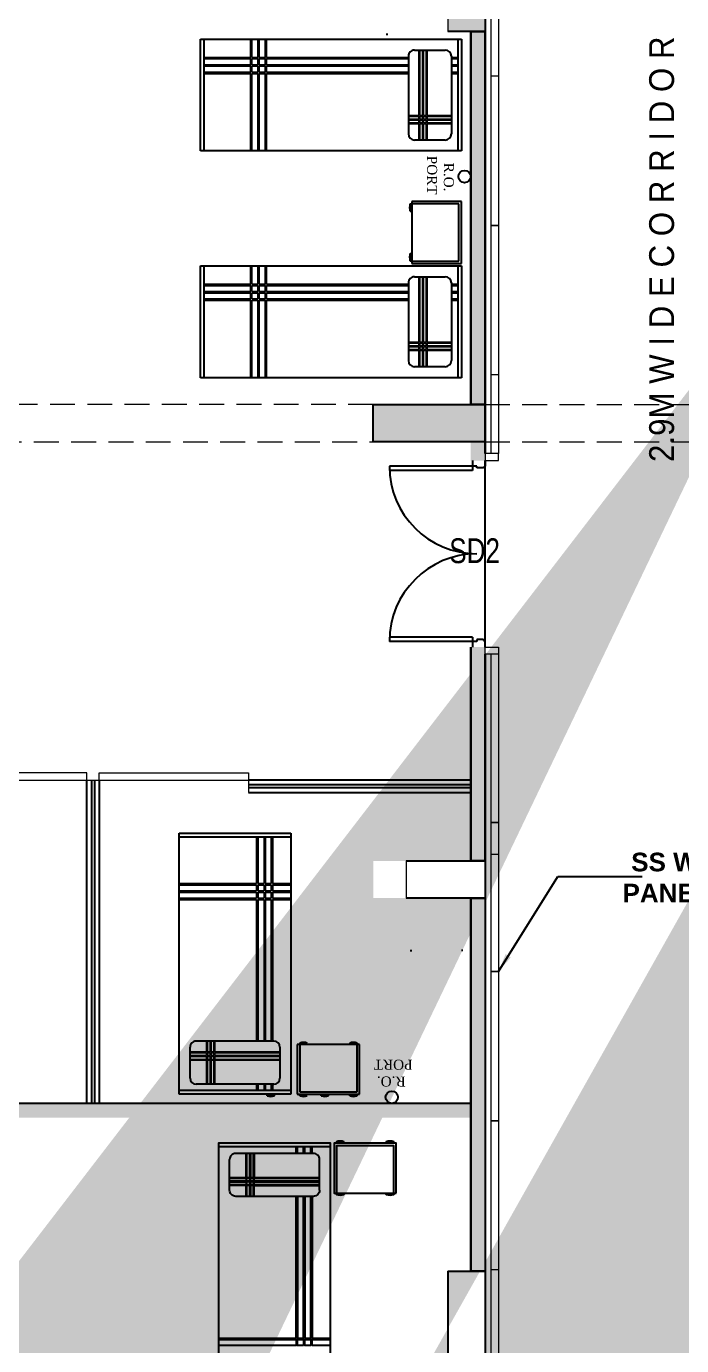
# Model space of a CAD drawing. Extents: x 11034434 to 11724204, y -4674497 to -3911811.
# Drawn here: x 11642733 to 11648006, y -4554832 to -4544222 of the extents above; entities that cross this region are included whole.
import ezdxf

# ---------------------------------------------------------------- set-up
doc = ezdxf.new("R2010")
doc.units = 0
doc.header["$MEASUREMENT"] = 0
doc.linetypes.add('HIDDEN', pattern=[0.375, 0.25, -0.125])
doc.layers.get('0').update_dxf_attribs({"color": 251, "linetype": 'CONTINUOUS'})
for name, color, linetype, lineweight in [('0.0', 251, 'CONTINUOUS', 0), ('OT TEXT', 251, 'CONTINUOUS', 5), ('WALL PANEL', 7, 'CONTINUOUS', 15)]:
    doc.layers.add(name, color=color, linetype=linetype, lineweight=lineweight)
for name, color, linetype in [('BEAM', 251, 'CONTINUOUS'), ('dim ref', 251, 'CONTINUOUS'), ('HATCH', 251, 'CONTINUOUS'), ('HS', 251, 'CONTINUOUS')]:
    doc.layers.add(name, color=color, linetype=linetype)
doc.styles.add('0_RM-NM', font='arial.ttf')
doc.styles.add('ARIAL', font='arial.ttf', dxfattribs={"width": 0.75})
doc.styles.get("Standard").update_dxf_attribs({"font": 'arial.ttf'})
doc.styles.add('style3', font='arialbd.ttf')
doc.dimstyles.new('Scale 50', dxfattribs={"dimscale": 0, "dimtxt": 150, "dimasz": 150, "dimexe": 0, "dimexo": 50, "dimgap": 0, "dimtad": 0, "dimtoh": 1, "dimdec": 0, "dimzin": 0, "dimdsep": 46, "dimtxsty": '0_RM-NM', "dimcen": 0, "dimdle": 100, "dimclrd": 204, "dimclre": 212, "dimclrt": 224, "dimadec": 0, "dimazin": 0, "dimtfac": 1, "dimtdec": 0, "dimtofl": 0, "dimtmove": 1, "dimatfit": 3, "dimfxl": 1, "dimtolj": 1, "dimtzin": 0, "dimlwe": -1, "dimarcsym": 0})

msp = doc.modelspace()

# ---------------------------------------------------------------- hatches: boundary and pattern name
at = {"layer": 'HATCH', "ltscale": 500}
h = msp.add_hatch(color=251, dxfattribs=at)
h.dxf.hatch_style = 1
h.paths.add_polyline_path([(11633364, -4566323), (11633664, -4566323), (11633664, -4567223), (11633364, -4567223)])
h.paths.add_polyline_path([(11676774, -4570188), (11677674, -4570188), (11677674, -4570488), (11676774, -4570488)])
h.paths.add_polyline_path([(11651189, -4576253), (11651489, -4576253), (11651489, -4577153), (11651189, -4577153)])
h.paths.add_polyline_path([(11673574, -4576253), (11674174, -4576253), (11674174, -4576553), (11673574, -4576553)])
h.paths.add_polyline_path([(11629934, -4558133), (11630684, -4558133), (11630684, -4558433), (11629934, -4558433)])
h.paths.add_polyline_path([(11629934, -4561663), (11630834, -4561663), (11630834, -4561963), (11629934, -4561963)])
h.paths.add_polyline_path([(11666915.7, -4576153), (11667744, -4576153), (11667744, -4576453), (11666915.7, -4576453)])
h.paths.add_polyline_path([(11643159, -4575553), (11643459, -4575553), (11643459, -4576453), (11643159, -4576453)])
h.paths.add_polyline_path([(11636989, -4575703), (11637289, -4575703), (11637289, -4576453), (11636989, -4576453)])
h.paths.add_polyline_path([(11636664, -4576478), (11636964, -4576478), (11636964, -4577228), (11636664, -4577228)])
h.paths.add_polyline_path([(11629934, -4547263), (11630684, -4547263), (11630684, -4547563), (11629934, -4547563)])
h.paths.add_polyline_path([(11676774, -4547263), (11677674, -4547263), (11677674, -4547563), (11676774, -4547563)])
h.paths.add_polyline_path([(11629834, -4566323), (11630134, -4566323), (11630134, -4567223), (11629834, -4567223)])
h.paths.add_polyline_path([(11636664, -4575703), (11636964, -4575703), (11636964, -4576453), (11636664, -4576453)])
h.paths.add_polyline_path([(11676674, -4533533), (11676974, -4533533), (11676974, -4532554.7), (11676674, -4532554.7)])
h.paths.add_polyline_path([(11629934, -4554533), (11630684, -4554533), (11630684, -4554833), (11629934, -4554833)])
h.paths.add_polyline_path([(11658389, -4576253), (11658689, -4576253), (11658689, -4577153), (11658389, -4577153)])
h.paths.add_polyline_path([(11676774, -4527303), (11677674, -4527303), (11677674, -4527603), (11676774, -4527603)])
h.paths.add_polyline_path([(11676774, -4543663), (11677674, -4543663), (11677674, -4543963), (11676774, -4543963)])
h.paths.add_polyline_path([(11629934, -4550933), (11630684, -4550933), (11630684, -4551233), (11629934, -4551233)])
h.paths.add_polyline_path([(11661989, -4570223), (11662289, -4570223), (11662289, -4571123), (11661989, -4571123)])
h.paths.add_polyline_path([(11676774, -4550933), (11677674, -4550933), (11677674, -4551233), (11676774, -4551233)])
h.paths.add_polyline_path([(11634979, -4536533), (11635279, -4536533), (11635279, -4537133), (11634979, -4537133)])
h.paths.add_polyline_path([(11629934, -4536533), (11630834, -4536533), (11630834, -4536833), (11629934, -4536833)])
h.paths.add_polyline_path([(11676774, -4536533), (11677574, -4536533), (11677574, -4536833), (11676774, -4536833)])
h.paths.add_polyline_path([(11673574, -4565263), (11674272.9, -4565263), (11674272.9, -4565563), (11673574, -4565563)])
h.paths.add_polyline_path([(11670744, -4576153), (11671572.3, -4576153), (11671572.3, -4576453), (11670744, -4576453)])
h.paths.add_polyline_path([(11676774, -4558133), (11677674, -4558133), (11677674, -4558433), (11676774, -4558433)])
h.paths.add_polyline_path([(11634979, -4532933), (11635279, -4532933), (11635279, -4533533), (11634979, -4533533)])
h.paths.add_polyline_path([(11635304, -4532933), (11635604, -4532933), (11635604, -4533533), (11635304, -4533533)])
h.paths.add_polyline_path([(11631314, -4532633), (11631614, -4532633), (11631614, -4533533), (11631314, -4533533)])
h.paths.add_polyline_path([(11676774, -4576153), (11677674, -4576153), (11677674, -4576453), (11676774, -4576453)])
h.paths.add_polyline_path([(11649424, -4525003), (11649724, -4525003), (11649724, -4525903), (11649424, -4525903)])
h.paths.add_polyline_path([(11655454, -4525003), (11655754, -4525003), (11655754, -4525903), (11655454, -4525903)])
h.paths.add_polyline_path([(11633364, -4575703), (11633664, -4575703), (11633664, -4576453), (11633364, -4576453)])
h.paths.add_polyline_path([(11635304, -4536533), (11635604, -4536533), (11635604, -4537133), (11635304, -4537133)])
h.paths.add_polyline_path([(11646124, -4525003), (11646424, -4525003), (11646424, -4525903), (11646124, -4525903)])
h.paths.add_polyline_path([(11631314, -4526753), (11631614, -4526753), (11631614, -4527503), (11631314, -4527503)])
h.paths.add_polyline_path([(11634979, -4540133), (11635279, -4540133), (11635279, -4540733), (11634979, -4540733)])
h.paths.add_polyline_path([(11635304, -4540733), (11635604, -4540733), (11635604, -4540133), (11635304, -4540133)])
h.paths.add_polyline_path([(11633364, -4561213), (11633664, -4561213), (11633664, -4561963), (11633364, -4561963)])
h.paths.add_polyline_path([(11634979, -4526753), (11635279, -4526753), (11635279, -4527503), (11634979, -4527503)])
h.paths.add_polyline_path([(11632914, -4576478), (11633664, -4576478), (11633664, -4576778), (11632914, -4576778)])
h.paths.add_polyline_path([(11661989, -4576253), (11662289, -4576253), (11662289, -4577153), (11661989, -4577153)])
h.paths.add_polyline_path([(11633364, -4570223), (11633664, -4570223), (11633664, -4570973), (11633364, -4570973)])
h.paths.add_polyline_path([(11654789, -4576253), (11655089, -4576253), (11655089, -4577153), (11654789, -4577153)])
h.paths.add_polyline_path([(11676774, -4540133), (11677674, -4540133), (11677674, -4540433), (11676774, -4540433)])
h.paths.add_polyline_path([(11629934, -4543663), (11630684, -4543663), (11630684, -4543963), (11629934, -4543963)])
h.paths.add_polyline_path([(11670744, -4576478), (11671344, -4576478), (11671344, -4576778), (11670744, -4576778)])
h.paths.add_polyline_path([(11629659, -4576478), (11630409, -4576478), (11630409, -4576778), (11629659, -4576778)])
h.paths.add_polyline_path([(11667144, -4576478), (11667744, -4576478), (11667744, -4576778), (11667144, -4576778)])
h.paths.add_polyline_path([(11630834, -4540133), (11629934, -4540133), (11629934, -4540433), (11630834, -4540433)])
h.paths.add_polyline_path([(11643159, -4570223), (11643459, -4570223), (11643459, -4571123), (11643159, -4571123)])
h.paths.add_polyline_path([(11647589, -4576253), (11647889, -4576253), (11647889, -4577153), (11647589, -4577153)])
h.paths.add_polyline_path([(11667444, -4570223), (11667744, -4570223), (11667744, -4571123), (11667444, -4571123)])
h.paths.add_polyline_path([(11676774, -4561663), (11677674, -4561663), (11677674, -4561963), (11676774, -4561963)])
h.paths.add_polyline_path([(11676774, -4566923), (11677752.3, -4566923), (11677752.3, -4567223), (11676774, -4567223)])
h.paths.add_polyline_path([(11637734, -4526603), (11638034, -4526603), (11638034, -4527503), (11637734, -4527503)])
edge = h.paths.add_edge_path()
edge.add_line((11658239, -4526603), (11658239, -4527503))
edge.add_line((11670744, -4567223), (11671722.3, -4567223))
edge.add_line((11636664, -4561213), (11636664, -4561963))
edge.add_line((11658539, -4533533), (11658539, -4532633))
edge.add_line((11636964, -4570973), (11636964, -4570223))
edge.add_line((11636989, -4570223), (11636989, -4570973))
h.paths.add_polyline_path([(11655454, -4566923), (11656354, -4566923), (11656354, -4567223), (11655454, -4567223)], flags=17)
h.paths.add_polyline_path([(11640094, -4566323), (11640394, -4566323), (11640394, -4567223), (11640094, -4567223)], flags=17)
h.paths.add_polyline_path([(11636989, -4566473), (11637289, -4566473), (11637289, -4567223), (11636989, -4567223)], flags=17)
h.paths.add_polyline_path([(11636989, -4570223), (11637289, -4570223), (11637289, -4570973), (11636989, -4570973)], flags=17)
h.paths.add_polyline_path([(11645445.7, -4566923), (11646424, -4566923), (11646424, -4567223), (11645445.7, -4567223)], flags=17)
h.paths.add_polyline_path([(11647249.9, -4570223), (11648228.1, -4570223), (11648228.1, -4570523), (11647249.9, -4570523)], flags=17)
h.paths.add_polyline_path([(11660814, -4566923), (11661714, -4566923), (11661714, -4567223), (11660814, -4567223)], flags=17)
h.paths.add_polyline_path([(11649424, -4566923), (11650402.3, -4566923), (11650402.3, -4567223), (11649424, -4567223)], flags=17)
h.paths.add_polyline_path([(11666844, -4566923), (11667744, -4566923), (11667744, -4567223), (11666844, -4567223)], flags=17)
h.paths.add_polyline_path([(11636664, -4566473), (11636964, -4566473), (11636964, -4567223), (11636664, -4567223)], flags=17)
h.paths.add_polyline_path([(11636664, -4570223), (11636964, -4570223), (11636964, -4570973), (11636664, -4570973)], flags=17)
h.paths.add_polyline_path([(11660814, -4540133), (11661714, -4540133), (11661714, -4540433), (11660814, -4540433)], flags=17)
h.paths.add_polyline_path([(11655454, -4532933), (11655754, -4532933), (11655754, -4533533), (11655454, -4533533)], flags=16)
h.paths.add_polyline_path([(11655454, -4547263), (11656354, -4547263), (11656354, -4547563), (11655454, -4547563)], flags=17)
h.paths.add_polyline_path([(11652224, -4531073), (11652824, -4531073), (11652824, -4531373), (11652224, -4531373)], flags=17)
h.paths.add_polyline_path([(11652224, -4533233), (11652824, -4533233), (11652824, -4533533), (11652224, -4533533)], flags=16)
h.paths.add_polyline_path([(11660814, -4561663), (11661714, -4561663), (11661714, -4561963), (11660814, -4561963)], flags=17)
h.paths.add_polyline_path([(11636664, -4561213), (11636964, -4561213), (11636964, -4561963), (11636664, -4561963)], flags=17)
h.paths.add_polyline_path([(11646424, -4551233), (11645524, -4551233), (11645524, -4550933), (11646424, -4550933)], flags=17)
h.paths.add_polyline_path([(11639494, -4558133), (11640394, -4558133), (11640394, -4558433), (11639494, -4558433)], flags=17)
h.paths.add_polyline_path([(11646124, -4561363), (11646424, -4561363), (11646424, -4562263), (11646124, -4562263)], flags=17)
h.paths.add_polyline_path([(11639494, -4561663), (11640394, -4561663), (11640394, -4561963), (11639494, -4561963)], flags=17)
h.paths.add_polyline_path([(11655454, -4558133), (11656354, -4558133), (11656354, -4558433), (11655454, -4558433)], flags=17)
h.paths.add_polyline_path([(11636989, -4561213), (11637289, -4561213), (11637289, -4561963), (11636989, -4561963)], flags=17)
h.paths.add_polyline_path([(11639494, -4554533), (11640394, -4554533), (11640394, -4554833), (11639494, -4554833)], flags=17)
h.paths.add_polyline_path([(11660814, -4543663), (11661714, -4543663), (11661714, -4543963), (11660814, -4543963)], flags=17)
h.paths.add_polyline_path([(11660814, -4554533), (11661714, -4554533), (11661714, -4554833), (11660814, -4554833)], flags=17)
h.paths.add_polyline_path([(11660814, -4550933), (11661714, -4550933), (11661714, -4551233), (11660814, -4551233)], flags=17)
h.paths.add_polyline_path([(11664314, -4565263), (11664914, -4565263), (11664914, -4565563), (11664314, -4565563)], flags=17)
h.paths.add_polyline_path([(11670744, -4547263), (11671644, -4547263), (11671644, -4547563), (11670744, -4547563)], flags=17)
h.paths.add_polyline_path([(11666844, -4547263), (11667744, -4547263), (11667744, -4547563), (11666844, -4547563)], flags=17)
h.paths.add_polyline_path([(11649424, -4554233), (11649724, -4554233), (11649724, -4555133), (11649424, -4555133)], flags=17)
h.paths.add_polyline_path([(11655454, -4554533), (11656354, -4554533), (11656354, -4554833), (11655454, -4554833)], flags=17)
h.paths.add_polyline_path([(11670744, -4566923), (11671722.3, -4566923), (11671722.3, -4567223), (11670744, -4567223)], flags=17)
h.paths.add_polyline_path([(11646124, -4554233), (11646424, -4554233), (11646424, -4555133), (11646124, -4555133)], flags=17)
h.paths.add_polyline_path([(11667444, -4554233), (11667744, -4554233), (11667744, -4555133), (11667444, -4555133)], flags=17)
h.paths.add_polyline_path([(11649424, -4547263), (11650324, -4547263), (11650324, -4547563), (11649424, -4547563)], flags=17)
h.paths.add_polyline_path([(11662541.5, -4533233), (11663441.5, -4533233), (11663441.5, -4533533), (11662541.5, -4533533)], flags=17)
h.paths.add_polyline_path([(11666844, -4533233), (11667744, -4533233), (11667744, -4533533), (11666844, -4533533)], flags=17)
h.paths.add_polyline_path([(11670744, -4533233), (11671644, -4533233), (11671644, -4533533), (11670744, -4533533)], flags=17)
h.paths.add_polyline_path([(11655454, -4550933), (11656354, -4550933), (11656354, -4551233), (11655454, -4551233)], flags=17)
h.paths.add_polyline_path([(11649424, -4550933), (11650324, -4550933), (11650324, -4551233), (11649424, -4551233)], flags=17)
h.paths.add_polyline_path([(11642994, -4565263), (11643594, -4565263), (11643594, -4565563), (11642994, -4565563)], flags=17)
h.paths.add_polyline_path([(11655454, -4540133), (11656354, -4540133), (11656354, -4540433), (11655454, -4540433)], flags=17)
h.paths.add_polyline_path([(11639494, -4550933), (11640394, -4550933), (11640394, -4551233), (11639494, -4551233)], flags=17)
h.paths.add_polyline_path([(11670744, -4550933), (11671644, -4550933), (11671644, -4551233), (11670744, -4551233)], flags=17)
h.paths.add_polyline_path([(11666844, -4550933), (11667744, -4550933), (11667744, -4551233), (11666844, -4551233)], flags=17)
h.paths.add_polyline_path([(11670744, -4554233), (11671044, -4554233), (11671044, -4555133), (11670744, -4555133)], flags=17)
h.paths.add_polyline_path([(11649424, -4557833), (11649724, -4557833), (11649724, -4558733), (11649424, -4558733)], flags=17)
h.paths.add_polyline_path([(11670744, -4561363), (11671044, -4561363), (11671044, -4562263), (11670744, -4562263)], flags=17)
h.paths.add_polyline_path([(11655454, -4543663), (11656354, -4543663), (11656354, -4543963), (11655454, -4543963)], flags=17)
h.paths.add_polyline_path([(11667444, -4543363), (11667744, -4543363), (11667744, -4544263), (11667444, -4544263)], flags=17)
h.paths.add_polyline_path([(11670744, -4543363), (11671044, -4543363), (11671044, -4544263), (11670744, -4544263)], flags=17)
h.paths.add_polyline_path([(11645524, -4547263), (11646424, -4547263), (11646424, -4547563), (11645524, -4547563)], flags=17)
h.paths.add_polyline_path([(11660618.7, -4547262.8), (11661714, -4547263), (11661714, -4547563), (11660618.7, -4547562.8)], flags=17)
h.paths.add_polyline_path([(11639494, -4547263), (11640394, -4547263), (11640394, -4547563), (11639494, -4547563)], flags=17)
h.paths.add_polyline_path([(11654449.9, -4570223), (11655428.1, -4570223), (11655428.1, -4570523), (11654449.9, -4570523)], flags=17)
h.paths.add_polyline_path([(11646124, -4557833), (11646424, -4557833), (11646424, -4558733), (11646124, -4558733)], flags=17)
h.paths.add_polyline_path([(11641979, -4527503), (11642279, -4527503), (11642279, -4526703), (11641979, -4526703)], flags=17)
h.paths.add_polyline_path([(11670744, -4539833), (11671044, -4539833), (11671044, -4540733), (11670744, -4540733)], flags=17)
h.paths.add_polyline_path([(11646124, -4530473), (11646424, -4530473), (11646424, -4531373), (11646124, -4531373)], flags=17)
h.paths.add_polyline_path([(11660814, -4536533), (11661714, -4536533), (11661714, -4536833), (11660814, -4536833)], flags=17)
h.paths.add_polyline_path([(11655454, -4530473), (11655754, -4530473), (11655754, -4531373), (11655454, -4531373)], flags=17)
h.paths.add_polyline_path([(11641979, -4532633), (11642279, -4532633), (11642279, -4533533), (11641979, -4533533)], flags=17)
h.paths.add_polyline_path([(11658239, -4532633), (11658539, -4532633), (11658539, -4533533), (11658239, -4533533)], flags=16)
h.paths.add_polyline_path([(11639494, -4536533), (11640394, -4536533), (11640394, -4536833), (11639494, -4536833)], flags=17)
h.paths.add_polyline_path([(11649424, -4536533), (11650069, -4536533), (11650069, -4536833), (11649424, -4536833)], flags=17)
h.paths.add_polyline_path([(11637734, -4532633), (11638034, -4532633), (11638034, -4533533), (11637734, -4533533)], flags=17)
h.paths.add_polyline_path([(11667444, -4526603), (11667744, -4526603), (11667744, -4527503), (11667444, -4527503)], flags=17)
h.paths.add_polyline_path([(11646124, -4532633), (11646424, -4532633), (11646424, -4533533), (11646124, -4533533)], flags=17)
h.paths.add_polyline_path([(11662841.5, -4526603), (11663141.5, -4526603), (11663141.5, -4527503), (11662841.5, -4527503)], flags=17)
h.paths.add_polyline_path([(11670744, -4536533), (11671644, -4536533), (11671644, -4536833), (11670744, -4536833)], flags=17)
h.paths.add_polyline_path([(11646124, -4543363), (11646424, -4543363), (11646424, -4544263), (11646124, -4544263)], flags=17)
h.paths.add_polyline_path([(11639494, -4540133), (11640394, -4540133), (11640394, -4540433), (11639494, -4540433)], flags=17)
h.paths.add_polyline_path([(11658239, -4526603), (11658539, -4526603), (11658539, -4527503), (11658239, -4527503)], flags=17)
h.paths.add_polyline_path([(11666844, -4536533), (11667744, -4536533), (11667744, -4536833), (11666844, -4536833)], flags=17)
h.paths.add_polyline_path([(11670744, -4526603), (11671044, -4526603), (11671044, -4527503), (11670744, -4527503)], flags=17)
h.paths.add_polyline_path([(11658049.9, -4570223), (11659028.1, -4570223), (11659028.1, -4570523), (11658049.9, -4570523)], flags=17)
h.paths.add_polyline_path([(11655454, -4536533), (11656354, -4536533), (11656354, -4536833), (11655454, -4536833)], flags=17)
h.paths.add_polyline_path([(11655454, -4561663), (11656354, -4561663), (11656354, -4561963), (11655454, -4561963)], flags=17)
h.paths.add_polyline_path([(11649424, -4539833), (11649724, -4539833), (11649724, -4540733), (11649424, -4540733)], flags=17)
h.paths.add_polyline_path([(11660814, -4558133), (11661714, -4558133), (11661714, -4558433), (11660814, -4558433)], flags=17)
h.paths.add_polyline_path([(11646124, -4540733), (11646424, -4540733), (11646424, -4539835.4), (11646124, -4539835.4)], flags=17)
h.paths.add_polyline_path([(11667444, -4557833), (11667744, -4557833), (11667744, -4558733), (11667444, -4558733)], flags=17)
h.paths.add_polyline_path([(11649424, -4561363), (11649724, -4561363), (11649724, -4562263), (11649424, -4562263)], flags=17)
h.paths.add_polyline_path([(11670744, -4557833), (11671044, -4557833), (11671044, -4558733), (11670744, -4558733)], flags=17)
h.paths.add_polyline_path([(11645445.7, -4536533), (11646424, -4536533), (11646424, -4536833), (11645445.7, -4536833)], flags=17)
h.paths.add_polyline_path([(11667444, -4561363), (11667744, -4561363), (11667744, -4562263), (11667444, -4562263)], flags=17)
h.paths.add_polyline_path([(11649424, -4543363), (11649724, -4543363), (11649724, -4544263), (11649424, -4544263)], flags=17)
h.paths.add_polyline_path([(11639494, -4543663), (11640394, -4543663), (11640394, -4543963), (11639494, -4543963)], flags=17)
h.paths.add_polyline_path([(11667444, -4539833), (11667744, -4539833), (11667744, -4540733), (11667444, -4540733)], flags=17)
h.paths.add_polyline_path([(11671044, -4570280.2), (11670744, -4570280.2), (11670744, -4571201.3), (11671044, -4571201.3)])
at = {"layer": 'HS', "lineweight": -3, "ltscale": 500}
h = msp.add_hatch(color=256, dxfattribs=at)
h.dxf.hatch_style = 1
h.paths.add_polyline_path([(11646309, -4544263), (11646424, -4544263), (11646424, -4547263), (11646309, -4547263)])
h = msp.add_hatch(color=256, dxfattribs=at)
h.dxf.hatch_style = 1
h.paths.add_polyline_path([(11646424, -4547713.3), (11646424, -4547563), (11646309, -4547563), (11646309, -4547713.3)])
h = msp.add_hatch(color=256, dxfattribs=at)
h.dxf.hatch_style = 1
h.paths.add_polyline_path([(11646424, -4549213.3), (11646309, -4549213.3), (11646309, -4550933), (11646424, -4550933)])
h = msp.add_hatch(color=256, dxfattribs=at)
h.dxf.hatch_style = 1
h.paths.add_polyline_path([(11646309, -4551233), (11646424, -4551233), (11646424, -4554233), (11646309, -4554233)])
h = msp.add_hatch(color=256, dxfattribs=at)
h.dxf.hatch_style = 1
h.paths.add_polyline_path([(11646309, -4552998), (11646309, -4552883), (11640394, -4552883), (11640394, -4552998)])

# ---------------------------------------------------------------- linework, layer by layer
at = {"lineweight": 25, "ltscale": 500}
for p, q in [((11646424, -4543363), (11646424, -4544263)), ((11646424, -4544263), (11646124, -4544263)), ((11646424, -4547656.1), (11646424, -4544263)), ((11646309, -4547185), (11646309, -4544928)), ((11645524, -4547563), (11645524, -4547263)), ((11645524, -4547263), (11646424, -4547263)), ((11646424, -4547263), (11646424, -4547563)), ((11646424, -4547563), (11645524, -4547563)), ((11646424, -4549213.3), (11646424, -4547713.3)), ((11646424, -4550933), (11646424, -4549270.4)), ((11645788.9, -4550933), (11646424, -4550933)), ((11646424, -4550933), (11646424, -4551233)), ((11646424, -4551233), (11645788.9, -4551233)), ((11646124, -4554233), (11646424, -4554233)), ((11646424, -4554233), (11646424, -4555133))]:
    msp.add_line(p, q, dxfattribs=at)
at = {"lineweight": 25}
for p, q in [((11644134, -4544323.7), (11646234, -4544323.7)), ((11644134, -4545223.7), (11644134, -4544323.7)), ((11644163.5, -4545223.7), (11644163.5, -4544323.7)), ((11645628.8, -4544285.1), (11645641, -4544285.1)), ((11646204.5, -4544323.7), (11646204.5, -4545223.7)), ((11646234, -4544323.7), (11646234, -4545223.7)), ((11646309, -4544263), (11646309, -4547263)), ((11646424, -4544263), (11646424, -4547263)), ((11645856.3, -4544411.8), (11646103.7, -4544411.8)), ((11645807.1, -4544461), (11645807.1, -4545086.3)), ((11646153, -4544461), (11646153, -4545086.3)), ((11646103.7, -4545135.5), (11645856.3, -4545135.5)), ((11646234, -4545223.7), (11644134, -4545223.7)), ((11645821.8, -4545648.5), (11645834, -4545648.5)), ((11645821.8, -4545707.6), (11645821.8, -4545648.5)), ((11645821.8, -4545707.6), (11645834, -4545707.6)), ((11645834, -4545629.7), (11645834, -4546129.7)), ((11646234, -4545629.7), (11645834, -4545629.7)), ((11646214.3, -4545649.4), (11645834, -4545649.4)), ((11646214.3, -4546110), (11646214.3, -4545649.4)), ((11646234, -4546129.7), (11646234, -4545629.7)), ((11645821.8, -4546049.5), (11645834, -4546049.5)), ((11645821.8, -4546108.6), (11645821.8, -4546049.5)), ((11645821.8, -4546108.6), (11645834, -4546108.6)), ((11645834, -4546110), (11646214.3, -4546110)), ((11645834, -4546129.7), (11646234, -4546129.7)), ((11644134, -4546147.2), (11646234, -4546147.2)), ((11644134, -4547047.2), (11644134, -4546147.2)), ((11644163.5, -4547047.2), (11644163.5, -4546147.2)), ((11645856.3, -4546235.3), (11646103.7, -4546235.3)), ((11646204.5, -4546147.2), (11646204.5, -4547047.2)), ((11646234, -4546147.2), (11646234, -4547047.2)), ((11645807.1, -4546284.5), (11645807.1, -4546909.9)), ((11646153, -4546284.5), (11646153, -4546909.9)), ((11646103.7, -4546959.1), (11645856.3, -4546959.1)), ((11646234, -4547047.2), (11644134, -4547047.2)), ((11646424, -4547563), (11646424, -4547656.1)), ((11646324, -4547713.3), (11646324, -4547793.3)), ((11646424, -4547713.3), (11646424, -4547758.3)), ((11646359, -4547758.3), (11645654, -4547758.3)), ((11645654, -4547758.3), (11645654, -4547793.3)), ((11646324, -4547793.3), (11645654, -4547793.3)), ((11646359, -4547773.3), (11646359, -4547758.3)), ((11646409, -4547773.3), (11646359, -4547773.3)), ((11646409, -4547773.3), (11646409, -4547770.8)), ((11646424, -4547758.3), (11646421.5, -4547758.3)), ((11646324, -4549133.3), (11645654, -4549133.3)), ((11646359, -4549168.3), (11645654, -4549168.3)), ((11646324, -4549133.3), (11646324, -4549213.3)), ((11646359, -4549153.3), (11646359, -4549168.3)), ((11646409, -4549153.3), (11646359, -4549153.3)), ((11646409, -4549153.3), (11646409, -4549155.8)), ((11646424, -4549168.3), (11646421.5, -4549168.3)), ((11646424, -4549213.3), (11646424, -4549168.3)), ((11646309, -4549213.3), (11646309, -4550933)), ((11646424, -4549270.4), (11646424, -4550933)), ((11643219.6, -4552883), (11643219.6, -4550283)), ((11643258.7, -4552883), (11643258.7, -4550283)), ((11643280.6, -4550283), (11643280.6, -4552883)), ((11643319.7, -4550283), (11643319.7, -4552883)), ((11646309, -4550283), (11644519.6, -4550283)), ((11646309, -4550322), (11644519.6, -4550322)), ((11644519.6, -4550344), (11646309, -4550344)), ((11644519.6, -4550383), (11646309, -4550383)), ((11643961.9, -4552810.3), (11643961.9, -4550710.3)), ((11643961.9, -4550710.3), (11644861.9, -4550710.3)), ((11643961.9, -4550739.8), (11644861.9, -4550739.8)), ((11644861.9, -4550710.3), (11644861.9, -4552810.3)), ((11646309, -4551233), (11646309, -4554233)), ((11646424, -4551233), (11646424, -4554233)), ((11645821.8, -4551655.3), (11645834, -4551655.3)), ((11646246.2, -4551655.3), (11646234, -4551655.3)), ((11644724.6, -4552383.4), (11644099.2, -4552383.4)), ((11644050, -4552680.1), (11644050, -4552432.6)), ((11644773.8, -4552432.6), (11644773.8, -4552680.1)), ((11645413.5, -4552410.3), (11644913.5, -4552410.3)), ((11644913.5, -4552410.3), (11644913.5, -4552810.3)), ((11644933.2, -4552410.3), (11644933.2, -4552790.6)), ((11644934.6, -4552398.1), (11644934.6, -4552410.3)), ((11644934.6, -4552398.1), (11644993.7, -4552398.1)), ((11645335.6, -4552398.1), (11645335.6, -4552410.3)), ((11645335.6, -4552398.1), (11645394.7, -4552398.1)), ((11645393.8, -4552790.6), (11645393.8, -4552410.3)), ((11645394.7, -4552398.1), (11645394.7, -4552410.3)), ((11645413.5, -4552810.3), (11645413.5, -4552410.3)), ((11644861.9, -4552780.8), (11643961.9, -4552780.8)), ((11644861.9, -4552810.3), (11643961.9, -4552810.3)), ((11644724.6, -4552729.3), (11644099.2, -4552729.3)), ((11644670.5, -4552822.5), (11644670.5, -4552810.3)), ((11644729.5, -4552822.5), (11644729.5, -4552810.3)), ((11644913.5, -4552810.3), (11645413.5, -4552810.3)), ((11644933.2, -4552790.6), (11645393.8, -4552790.6)), ((11644934.6, -4552822.5), (11644934.6, -4552810.3)), ((11645105.6, -4552822.5), (11645105.6, -4552810.3)), ((11645164.7, -4552822.5), (11645164.7, -4552810.3)), ((11645335.6, -4552822.5), (11645335.6, -4552810.3)), ((11645394.7, -4552822.5), (11645394.7, -4552810.3)), ((11640394, -4552883), (11646309, -4552883)), ((11644670.5, -4552822.5), (11644729.5, -4552822.5)), ((11644934.6, -4552822.5), (11644993.7, -4552822.5)), ((11645105.6, -4552822.5), (11645164.7, -4552822.5)), ((11645335.6, -4552822.5), (11645394.7, -4552822.5)), ((11645180.1, -4553234), (11644280.1, -4553234)), ((11645092, -4553582.1), (11645092, -4553334.7)), ((11646124, -4554233), (11646124, -4555133))]:
    msp.add_line(p, q, dxfattribs=at)
at = {"lineweight": 25, "ltscale": 0.75}
for p, q in [((11644538.9, -4544471.3), (11644538.9, -4544323.7)), ((11644548.7, -4544471.3), (11644548.7, -4544323.7)), ((11644597.9, -4544471.3), (11644597.9, -4544323.7)), ((11644607.8, -4544471.3), (11644607.8, -4544323.7)), ((11644657, -4544471.3), (11644657, -4544323.7)), ((11644666.8, -4544471.3), (11644666.8, -4544323.7)), ((11645894, -4544938.8), (11645894, -4544411.8)), ((11645898.9, -4544938.8), (11645898.9, -4544411.8)), ((11645923.5, -4544938.8), (11645923.5, -4544411.8)), ((11645928.4, -4544938.8), (11645928.4, -4544411.8)), ((11645953.1, -4544938.8), (11645953.1, -4544411.8)), ((11645958, -4544938.8), (11645958, -4544411.8)), ((11644163.5, -4544471.3), (11644538.9, -4544471.3)), ((11644163.5, -4544481.1), (11644538.9, -4544481.1)), ((11644163.5, -4544530.4), (11644538.9, -4544530.4)), ((11644163.5, -4544540.2), (11644538.9, -4544540.2)), ((11644538.9, -4544530.4), (11644538.9, -4544481.1)), ((11644538.9, -4544589.4), (11644538.9, -4544540.2)), ((11644548.7, -4544471.3), (11644597.9, -4544471.3)), ((11644548.7, -4544481.1), (11644597.9, -4544481.1)), ((11644548.7, -4544530.4), (11644548.7, -4544481.1)), ((11644548.7, -4544530.4), (11644597.9, -4544530.4)), ((11644548.7, -4544540.2), (11644597.9, -4544540.2)), ((11644548.7, -4544589.4), (11644548.7, -4544540.2)), ((11644597.9, -4544530.4), (11644597.9, -4544481.1)), ((11644597.9, -4544589.4), (11644597.9, -4544540.2)), ((11644607.8, -4544471.3), (11644657, -4544471.3)), ((11644607.8, -4544481.1), (11644657, -4544481.1)), ((11644607.8, -4544530.4), (11644607.8, -4544481.1)), ((11644607.8, -4544530.4), (11644657, -4544530.4)), ((11644607.8, -4544540.2), (11644657, -4544540.2)), ((11644607.8, -4544589.4), (11644607.8, -4544540.2)), ((11644657, -4544530.4), (11644657, -4544481.1)), ((11644657, -4544589.4), (11644657, -4544540.2)), ((11644666.8, -4544471.3), (11645807.1, -4544471.3)), ((11644666.8, -4544481.1), (11645807.1, -4544481.1)), ((11644666.8, -4544530.4), (11644666.8, -4544481.1)), ((11644666.8, -4544530.4), (11645807.1, -4544530.4)), ((11644666.8, -4544589.4), (11644666.8, -4544540.2)), ((11644666.8, -4544540.2), (11645807.1, -4544540.2)), ((11646153, -4544471.3), (11646204.5, -4544471.3)), ((11646153, -4544481.1), (11646204.5, -4544481.1)), ((11646153, -4544530.4), (11646204.5, -4544530.4)), ((11646153, -4544540.2), (11646204.5, -4544540.2)), ((11644163.5, -4544589.4), (11644538.9, -4544589.4)), ((11644163.5, -4544599.3), (11644538.9, -4544599.3)), ((11644538.9, -4545223.7), (11644538.9, -4544599.3)), ((11644548.7, -4544589.4), (11644597.9, -4544589.4)), ((11644548.7, -4544599.3), (11644597.9, -4544599.3)), ((11644548.7, -4545223.7), (11644548.7, -4544599.3)), ((11644597.9, -4545223.7), (11644597.9, -4544599.3)), ((11644607.8, -4544589.4), (11644657, -4544589.4)), ((11644607.8, -4544599.3), (11644657, -4544599.3)), ((11644607.8, -4545223.7), (11644607.8, -4544599.3)), ((11644657, -4545223.7), (11644657, -4544599.3)), ((11644666.8, -4544589.4), (11645807.1, -4544589.4)), ((11644666.8, -4544599.3), (11645807.1, -4544599.3)), ((11644666.8, -4545223.7), (11644666.8, -4544599.3)), ((11646153, -4544589.4), (11646204.5, -4544589.4)), ((11646153, -4544599.3), (11646204.5, -4544599.3)), ((11645807.1, -4544938.8), (11645894, -4544938.8)), ((11645807.1, -4544943.7), (11645894, -4544943.7)), ((11645894, -4544968.3), (11645894, -4544943.7)), ((11645898.9, -4544938.8), (11645923.5, -4544938.8)), ((11645898.9, -4544968.3), (11645898.9, -4544943.7)), ((11645898.9, -4544943.7), (11645923.5, -4544943.7)), ((11645923.5, -4544968.3), (11645923.5, -4544943.7)), ((11645928.4, -4544938.8), (11645953.1, -4544938.8)), ((11645928.4, -4544968.3), (11645928.4, -4544943.7)), ((11645928.4, -4544943.7), (11645953.1, -4544943.7)), ((11645953.1, -4544968.3), (11645953.1, -4544943.7)), ((11645958, -4544938.8), (11646153, -4544938.8)), ((11645958, -4544943.7), (11646153, -4544943.7)), ((11645958, -4544968.3), (11645958, -4544943.7)), ((11645807.1, -4544968.3), (11645894, -4544968.3)), ((11645807.1, -4544973.3), (11645894, -4544973.3)), ((11645807.1, -4544997.9), (11645894, -4544997.9)), ((11645807.1, -4545002.8), (11645894, -4545002.8)), ((11645894, -4544997.9), (11645894, -4544973.3)), ((11645894, -4545135.5), (11645894, -4545002.8)), ((11645898.9, -4544968.3), (11645923.5, -4544968.3)), ((11645898.9, -4544997.9), (11645898.9, -4544973.3)), ((11645898.9, -4544973.3), (11645923.5, -4544973.3)), ((11645898.9, -4544997.9), (11645923.5, -4544997.9)), ((11645898.9, -4545002.8), (11645923.5, -4545002.8)), ((11645898.9, -4545135.5), (11645898.9, -4545002.8)), ((11645923.5, -4544997.9), (11645923.5, -4544973.3)), ((11645923.5, -4545135.5), (11645923.5, -4545002.8)), ((11645928.4, -4544968.3), (11645953.1, -4544968.3)), ((11645928.4, -4544997.9), (11645928.4, -4544973.3)), ((11645928.4, -4544973.3), (11645953.1, -4544973.3)), ((11645928.4, -4544997.9), (11645953.1, -4544997.9)), ((11645928.4, -4545002.8), (11645953.1, -4545002.8)), ((11645928.4, -4545135.5), (11645928.4, -4545002.8)), ((11645953.1, -4544997.9), (11645953.1, -4544973.3)), ((11645953.1, -4545135.5), (11645953.1, -4545002.8)), ((11645958, -4544968.3), (11646153, -4544968.3)), ((11645958, -4544973.3), (11646153, -4544973.3)), ((11645958, -4544997.9), (11645958, -4544973.3)), ((11645958, -4544997.9), (11646153, -4544997.9)), ((11645958, -4545002.8), (11646153, -4545002.8)), ((11645958, -4545135.5), (11645958, -4545002.8)), ((11644538.9, -4546294.8), (11644538.9, -4546147.2)), ((11644548.7, -4546294.8), (11644548.7, -4546147.2)), ((11644597.9, -4546294.8), (11644597.9, -4546147.2)), ((11644607.8, -4546294.8), (11644607.8, -4546147.2)), ((11644657, -4546294.8), (11644657, -4546147.2)), ((11644666.8, -4546294.8), (11644666.8, -4546147.2)), ((11645894, -4546762.3), (11645894, -4546235.3)), ((11645898.9, -4546762.3), (11645898.9, -4546235.3)), ((11645923.5, -4546762.3), (11645923.5, -4546235.3)), ((11645928.4, -4546762.3), (11645928.4, -4546235.3)), ((11645953.1, -4546762.3), (11645953.1, -4546235.3)), ((11645958, -4546762.3), (11645958, -4546235.3)), ((11644163.5, -4546294.8), (11644538.9, -4546294.8)), ((11644163.5, -4546304.7), (11644538.9, -4546304.7)), ((11644538.9, -4546353.9), (11644538.9, -4546304.7)), ((11644548.7, -4546294.8), (11644597.9, -4546294.8)), ((11644548.7, -4546304.7), (11644597.9, -4546304.7)), ((11644548.7, -4546353.9), (11644548.7, -4546304.7)), ((11644597.9, -4546353.9), (11644597.9, -4546304.7)), ((11644607.8, -4546294.8), (11644657, -4546294.8)), ((11644607.8, -4546304.7), (11644657, -4546304.7)), ((11644607.8, -4546353.9), (11644607.8, -4546304.7)), ((11644657, -4546353.9), (11644657, -4546304.7)), ((11644666.8, -4546294.8), (11645807.1, -4546294.8)), ((11644666.8, -4546304.7), (11645807.1, -4546304.7)), ((11644666.8, -4546353.9), (11644666.8, -4546304.7)), ((11646153, -4546294.8), (11646204.5, -4546294.8)), ((11646153, -4546304.7), (11646204.5, -4546304.7)), ((11644163.5, -4546353.9), (11644538.9, -4546353.9)), ((11644163.5, -4546363.7), (11644538.9, -4546363.7)), ((11644163.5, -4546412.9), (11644538.9, -4546412.9)), ((11644163.5, -4546422.8), (11644538.9, -4546422.8)), ((11644538.9, -4546412.9), (11644538.9, -4546363.7)), ((11644538.9, -4547047.2), (11644538.9, -4546422.8)), ((11644548.7, -4546353.9), (11644597.9, -4546353.9)), ((11644548.7, -4546363.7), (11644597.9, -4546363.7)), ((11644548.7, -4546412.9), (11644548.7, -4546363.7)), ((11644548.7, -4546412.9), (11644597.9, -4546412.9)), ((11644548.7, -4546422.8), (11644597.9, -4546422.8)), ((11644548.7, -4547047.2), (11644548.7, -4546422.8)), ((11644597.9, -4546412.9), (11644597.9, -4546363.7)), ((11644597.9, -4547047.2), (11644597.9, -4546422.8)), ((11644607.8, -4546353.9), (11644657, -4546353.9)), ((11644607.8, -4546363.7), (11644657, -4546363.7)), ((11644607.8, -4546412.9), (11644607.8, -4546363.7)), ((11644607.8, -4546412.9), (11644657, -4546412.9)), ((11644607.8, -4546422.8), (11644657, -4546422.8)), ((11644607.8, -4547047.2), (11644607.8, -4546422.8)), ((11644657, -4546412.9), (11644657, -4546363.7)), ((11644657, -4547047.2), (11644657, -4546422.8)), ((11644666.8, -4546353.9), (11645807.1, -4546353.9)), ((11644666.8, -4546412.9), (11644666.8, -4546363.7)), ((11644666.8, -4546363.7), (11645807.1, -4546363.7)), ((11644666.8, -4546412.9), (11645807.1, -4546412.9)), ((11644666.8, -4546422.8), (11645807.1, -4546422.8)), ((11644666.8, -4547047.2), (11644666.8, -4546422.8)), ((11646153, -4546353.9), (11646204.5, -4546353.9)), ((11646153, -4546363.7), (11646204.5, -4546363.7)), ((11646153, -4546412.9), (11646204.5, -4546412.9)), ((11646153, -4546422.8), (11646204.5, -4546422.8)), ((11645807.1, -4546762.3), (11645894, -4546762.3)), ((11645807.1, -4546767.2), (11645894, -4546767.2)), ((11645894, -4546791.9), (11645894, -4546767.2)), ((11645898.9, -4546762.3), (11645923.5, -4546762.3)), ((11645898.9, -4546791.9), (11645898.9, -4546767.2)), ((11645898.9, -4546767.2), (11645923.5, -4546767.2)), ((11645923.5, -4546791.9), (11645923.5, -4546767.2)), ((11645928.4, -4546762.3), (11645953.1, -4546762.3)), ((11645928.4, -4546791.9), (11645928.4, -4546767.2)), ((11645928.4, -4546767.2), (11645953.1, -4546767.2)), ((11645953.1, -4546791.9), (11645953.1, -4546767.2)), ((11645958, -4546762.3), (11646153, -4546762.3)), ((11645958, -4546767.2), (11646153, -4546767.2)), ((11645958, -4546791.9), (11645958, -4546767.2)), ((11645807.1, -4546791.9), (11645894, -4546791.9)), ((11645807.1, -4546796.8), (11645894, -4546796.8)), ((11645807.1, -4546821.4), (11645894, -4546821.4)), ((11645807.1, -4546826.3), (11645894, -4546826.3)), ((11645894, -4546821.4), (11645894, -4546796.8)), ((11645894, -4546959.1), (11645894, -4546826.3)), ((11645898.9, -4546791.9), (11645923.5, -4546791.9)), ((11645898.9, -4546821.4), (11645898.9, -4546796.8)), ((11645898.9, -4546796.8), (11645923.5, -4546796.8)), ((11645898.9, -4546821.4), (11645923.5, -4546821.4)), ((11645898.9, -4546826.3), (11645923.5, -4546826.3)), ((11645898.9, -4546959.1), (11645898.9, -4546826.3)), ((11645923.5, -4546821.4), (11645923.5, -4546796.8)), ((11645923.5, -4546959.1), (11645923.5, -4546826.3)), ((11645928.4, -4546791.9), (11645953.1, -4546791.9)), ((11645928.4, -4546821.4), (11645928.4, -4546796.8)), ((11645928.4, -4546796.8), (11645953.1, -4546796.8)), ((11645928.4, -4546821.4), (11645953.1, -4546821.4)), ((11645928.4, -4546826.3), (11645953.1, -4546826.3)), ((11645928.4, -4546959.1), (11645928.4, -4546826.3)), ((11645953.1, -4546821.4), (11645953.1, -4546796.8)), ((11645953.1, -4546959.1), (11645953.1, -4546826.3)), ((11645958, -4546791.9), (11646153, -4546791.9)), ((11645958, -4546796.8), (11646153, -4546796.8)), ((11645958, -4546821.4), (11645958, -4546796.8)), ((11645958, -4546821.4), (11646153, -4546821.4)), ((11645958, -4546826.3), (11646153, -4546826.3)), ((11645958, -4546959.1), (11645958, -4546826.3)), ((11644586.3, -4550739.8), (11644586.3, -4551115.2)), ((11644596.1, -4550739.8), (11644596.1, -4551115.2)), ((11644645.4, -4550739.8), (11644645.4, -4551115.2)), ((11644655.2, -4550739.8), (11644655.2, -4551115.2)), ((11644704.4, -4550739.8), (11644704.4, -4551115.2)), ((11644714.3, -4550739.8), (11644714.3, -4551115.2)), ((11643961.9, -4551115.2), (11644586.3, -4551115.2)), ((11644596.1, -4551115.2), (11644645.4, -4551115.2)), ((11644655.2, -4551115.2), (11644704.4, -4551115.2)), ((11644714.3, -4551115.2), (11644861.9, -4551115.2)), ((11643961.9, -4551125), (11644586.3, -4551125)), ((11643961.9, -4551174.2), (11644586.3, -4551174.2)), ((11643961.9, -4551184.1), (11644586.3, -4551184.1)), ((11644586.3, -4551125), (11644586.3, -4551174.2)), ((11644586.3, -4551184.1), (11644586.3, -4551233.3)), ((11644596.1, -4551125), (11644596.1, -4551174.2)), ((11644596.1, -4551125), (11644645.4, -4551125)), ((11644596.1, -4551174.2), (11644645.4, -4551174.2)), ((11644596.1, -4551184.1), (11644596.1, -4551233.3)), ((11644596.1, -4551184.1), (11644645.4, -4551184.1)), ((11644645.4, -4551125), (11644645.4, -4551174.2)), ((11644645.4, -4551184.1), (11644645.4, -4551233.3)), ((11644655.2, -4551125), (11644655.2, -4551174.2)), ((11644655.2, -4551125), (11644704.4, -4551125)), ((11644655.2, -4551174.2), (11644704.4, -4551174.2)), ((11644655.2, -4551184.1), (11644655.2, -4551233.3)), ((11644655.2, -4551184.1), (11644704.4, -4551184.1)), ((11644704.4, -4551125), (11644704.4, -4551174.2)), ((11644704.4, -4551184.1), (11644704.4, -4551233.3)), ((11644714.3, -4551125), (11644714.3, -4551174.2)), ((11644714.3, -4551125), (11644861.9, -4551125)), ((11644714.3, -4551174.2), (11644861.9, -4551174.2)), ((11644714.3, -4551184.1), (11644714.3, -4551233.3)), ((11644714.3, -4551184.1), (11644861.9, -4551184.1)), ((11643961.9, -4551233.3), (11644586.3, -4551233.3)), ((11643961.9, -4551243.1), (11644586.3, -4551243.1)), ((11644586.3, -4551243.1), (11644586.3, -4552383.4)), ((11644596.1, -4551233.3), (11644645.4, -4551233.3)), ((11644596.1, -4551243.1), (11644596.1, -4552383.4)), ((11644596.1, -4551243.1), (11644645.4, -4551243.1)), ((11644645.4, -4551243.1), (11644645.4, -4552383.4)), ((11644655.2, -4551233.3), (11644704.4, -4551233.3)), ((11644655.2, -4551243.1), (11644655.2, -4552383.4)), ((11644655.2, -4551243.1), (11644704.4, -4551243.1)), ((11644704.4, -4551243.1), (11644704.4, -4552383.4)), ((11644714.3, -4551233.3), (11644861.9, -4551233.3)), ((11644714.3, -4551243.1), (11644714.3, -4552383.4)), ((11644714.3, -4551243.1), (11644861.9, -4551243.1)), ((11644182.8, -4552383.4), (11644182.8, -4552470.3)), ((11644187.7, -4552383.4), (11644187.7, -4552470.3)), ((11644212.3, -4552383.4), (11644212.3, -4552470.3)), ((11644217.2, -4552383.4), (11644217.2, -4552470.3)), ((11644241.8, -4552383.4), (11644241.8, -4552470.3)), ((11644246.8, -4552383.4), (11644246.8, -4552470.3)), ((11644050, -4552470.3), (11644182.8, -4552470.3)), ((11644050, -4552475.2), (11644182.8, -4552475.2)), ((11644182.8, -4552475.2), (11644182.8, -4552499.8)), ((11644187.7, -4552470.3), (11644212.3, -4552470.3)), ((11644187.7, -4552475.2), (11644187.7, -4552499.8)), ((11644187.7, -4552475.2), (11644212.3, -4552475.2)), ((11644212.3, -4552475.2), (11644212.3, -4552499.8)), ((11644217.2, -4552470.3), (11644241.8, -4552470.3)), ((11644217.2, -4552475.2), (11644241.8, -4552475.2)), ((11644217.2, -4552475.2), (11644217.2, -4552499.8)), ((11644241.8, -4552475.2), (11644241.8, -4552499.8)), ((11644246.8, -4552470.3), (11644773.8, -4552470.3)), ((11644246.8, -4552475.2), (11644773.8, -4552475.2)), ((11644246.8, -4552475.2), (11644246.8, -4552499.8)), ((11644050, -4552499.8), (11644182.8, -4552499.8)), ((11644050, -4552504.8), (11644182.8, -4552504.8)), ((11644050, -4552529.4), (11644182.8, -4552529.4)), ((11644050, -4552534.3), (11644182.8, -4552534.3)), ((11644182.8, -4552504.8), (11644182.8, -4552529.4)), ((11644182.8, -4552534.3), (11644182.8, -4552729.3)), ((11644187.7, -4552499.8), (11644212.3, -4552499.8)), ((11644187.7, -4552504.8), (11644187.7, -4552529.4)), ((11644187.7, -4552504.8), (11644212.3, -4552504.8)), ((11644187.7, -4552529.4), (11644212.3, -4552529.4)), ((11644187.7, -4552534.3), (11644187.7, -4552729.3)), ((11644187.7, -4552534.3), (11644212.3, -4552534.3)), ((11644212.3, -4552504.8), (11644212.3, -4552529.4)), ((11644212.3, -4552534.3), (11644212.3, -4552729.3)), ((11644217.2, -4552499.8), (11644241.8, -4552499.8)), ((11644217.2, -4552504.8), (11644241.8, -4552504.8)), ((11644217.2, -4552504.8), (11644217.2, -4552529.4)), ((11644217.2, -4552529.4), (11644241.8, -4552529.4)), ((11644217.2, -4552534.3), (11644217.2, -4552729.3)), ((11644217.2, -4552534.3), (11644241.8, -4552534.3)), ((11644241.8, -4552504.8), (11644241.8, -4552529.4)), ((11644241.8, -4552534.3), (11644241.8, -4552729.3)), ((11644246.8, -4552499.8), (11644773.8, -4552499.8)), ((11644246.8, -4552504.8), (11644773.8, -4552504.8)), ((11644246.8, -4552504.8), (11644246.8, -4552529.4)), ((11644246.8, -4552529.4), (11644773.8, -4552529.4)), ((11644246.8, -4552534.3), (11644246.8, -4552729.3)), ((11644246.8, -4552534.3), (11644773.8, -4552534.3)), ((11644586.3, -4552729.3), (11644586.3, -4552780.8)), ((11644596.1, -4552729.3), (11644596.1, -4552780.8)), ((11644645.4, -4552729.3), (11644645.4, -4552780.8)), ((11644655.2, -4552729.3), (11644655.2, -4552780.8)), ((11644704.4, -4552729.3), (11644704.4, -4552780.8)), ((11644714.3, -4552729.3), (11644714.3, -4552780.8)), ((11644904.5, -4553285.5), (11644904.5, -4553234)), ((11644914.4, -4553285.5), (11644914.4, -4553234)), ((11644963.6, -4553285.5), (11644963.6, -4553234)), ((11644973.4, -4553285.5), (11644973.4, -4553234)), ((11645022.6, -4553285.5), (11645022.6, -4553234)), ((11645032.5, -4553285.5), (11645032.5, -4553234))]:
    msp.add_line(p, q, dxfattribs=at)
at = {"ltscale": 500}
for points in [[(11646309, -4544263), (11646424, -4544263), (11646424, -4547263), (11646309, -4547263)], [(11646309, -4551233), (11646424, -4551233), (11646424, -4554233), (11646309, -4554233)]]:
    msp.add_lwpolyline(points, close=True, dxfattribs=at)
at = {"lineweight": 25}
for points in [[(11644280.1, -4555304.5), (11645180.1, -4555304.5), (11645180.1, -4553204.5), (11644280.1, -4553204.5)], [(11645709.9, -4553604.5), (11645709.9, -4553204.5), (11645209.9, -4553204.5), (11645209.9, -4553604.5)]]:
    msp.add_lwpolyline(points, close=True, dxfattribs=at)
for points in [[(11645287.8, -4553204.5), (11645287.8, -4553192.3), (11645228.7, -4553192.3), (11645228.7, -4553204.5)], [(11645690.2, -4553604.5), (11645690.2, -4553224.2), (11645229.6, -4553224.2), (11645229.6, -4553604.5)], [(11645688.8, -4553204.5), (11645688.8, -4553192.3), (11645629.7, -4553192.3), (11645629.7, -4553204.5)], [(11645287.8, -4553604.5), (11645287.8, -4553616.6), (11645228.7, -4553616.6), (11645228.7, -4553604.5)], [(11645688.8, -4553604.5), (11645688.8, -4553616.6), (11645629.7, -4553616.6), (11645629.7, -4553604.5)]]:
    msp.add_lwpolyline(points, dxfattribs=at)
for points in [[(11645092, -4553334.7, 0.4142136), (11645042.8, -4553285.5), (11644417.5, -4553285.5, 0.4142136), (11644368.2, -4553334.7)], [(11645092, -4553582.1, -0.4142136), (11645042.8, -4553631.3), (11644417.5, -4553631.3, -0.4142136), (11644368.2, -4553582.1), (11644368.2, -4553334.7)]]:
    msp.add_lwpolyline(points, format="xyb", dxfattribs=at)
at = {"lineweight": 25, "ltscale": 0.75}
for points in [[(11644368.2, -4553480.5), (11644501, -4553480.5), (11644501, -4553285.5)], [(11644505.9, -4553285.5), (11644505.9, -4553480.5), (11644530.5, -4553480.5), (11644530.5, -4553285.5)], [(11644535.5, -4553285.5), (11644535.5, -4553480.5), (11644560.1, -4553480.5), (11644560.1, -4553285.5)], [(11644565, -4553285.5), (11644565, -4553480.5), (11645092, -4553480.5)], [(11644368.2, -4553485.4), (11644501, -4553485.4), (11644501, -4553510), (11644368.2, -4553510)], [(11644368.2, -4553514.9), (11644501, -4553514.9), (11644501, -4553539.5), (11644368.2, -4553539.5)], [(11644501, -4553631.3), (11644501, -4553544.5), (11644368.2, -4553544.5)], [(11644530.5, -4553631.3), (11644530.5, -4553544.5), (11644505.9, -4553544.5), (11644505.9, -4553631.3)], [(11644560.1, -4553631.3), (11644560.1, -4553544.5), (11644535.5, -4553544.5), (11644535.5, -4553631.3)], [(11645092, -4553510), (11644565, -4553510), (11644565, -4553485.4), (11645092, -4553485.4)], [(11645092, -4553539.5), (11644565, -4553539.5), (11644565, -4553514.9), (11645092, -4553514.9)], [(11644565, -4553631.3), (11644565, -4553544.5), (11645092, -4553544.5)], [(11644280.1, -4554771.6), (11644904.5, -4554771.6), (11644904.5, -4553631.3)], [(11644914.4, -4553631.3), (11644914.4, -4554771.6), (11644963.6, -4554771.6), (11644963.6, -4553631.3)], [(11644973.4, -4553631.3), (11644973.4, -4554771.6), (11645022.6, -4554771.6), (11645022.6, -4553631.3)], [(11645032.5, -4553631.3), (11645032.5, -4554771.6), (11645180.1, -4554771.6)], [(11644280.1, -4554781.5), (11644904.5, -4554781.5), (11644904.5, -4554830.7), (11644280.1, -4554830.7)], [(11645180.1, -4554830.7), (11645032.5, -4554830.7), (11645032.5, -4554781.5), (11645180.1, -4554781.5)]]:
    msp.add_lwpolyline(points, dxfattribs=at)
for points in [[(11644505.9, -4553485.4), (11644530.5, -4553485.4), (11644530.5, -4553510), (11644505.9, -4553510)], [(11644505.9, -4553539.5), (11644530.5, -4553539.5), (11644530.5, -4553514.9), (11644505.9, -4553514.9)], [(11644535.5, -4553510), (11644535.5, -4553485.4), (11644560.1, -4553485.4), (11644560.1, -4553510)], [(11644560.1, -4553539.5), (11644560.1, -4553514.9), (11644535.5, -4553514.9), (11644535.5, -4553539.5)], [(11644963.6, -4554830.7), (11644914.4, -4554830.7), (11644914.4, -4554781.5), (11644963.6, -4554781.5)], [(11645022.6, -4554830.7), (11644973.4, -4554830.7), (11644973.4, -4554781.5), (11645022.6, -4554781.5)]]:
    msp.add_lwpolyline(points, close=True, dxfattribs=at)
at = {"color": 1, "ltscale": 500}
for centre in [(11646259.2, -4545429.6), (11645673.5, -4552834)]:
    msp.add_circle(centre, 49.8, dxfattribs=at)
for centre, radius, start, end in [((11645856.3, -4544461), 49.2, 89.99999, 179.99999), ((11646103.7, -4544461), 49.2, 359.99999, 89.99999), ((11645856.3, -4545086.3), 49.2, 179.99999, 269.99999), ((11646103.7, -4545086.3), 49.2, 269.99999, 359.99999), ((11645908, -4545678.1), 91.1, 161.07534, 198.92463), ((11645908, -4546079.1), 91.1, 161.07534, 198.92463), ((11645856.3, -4546284.5), 49.2, 89.99999, 179.99999), ((11646103.7, -4546284.5), 49.2, 359.99999, 89.99999), ((11645856.3, -4546909.9), 49.2, 179.99999, 269.99999), ((11646103.7, -4546909.9), 49.2, 269.99999, 359.99999), ((11646359, -4547758.3), 705, 180, 270), ((11646409, -4547758.3), 12.5, 270, 0), ((11646359, -4549168.3), 705, 90, 180), ((11646409, -4549168.3), 12.5, 0, 90), ((11644099.2, -4552432.6), 49.2, 89.99999, 179.99999), ((11644724.6, -4552432.6), 49.2, 359.99999, 89.99999), ((11644964.1, -4552484.3), 91.1, 71.07534, 108.92463), ((11645365.1, -4552484.3), 91.1, 71.07534, 108.92463), ((11644099.2, -4552680.1), 49.2, 179.99999, 269.99999), ((11644724.6, -4552680.1), 49.2, 269.99999, 359.99999), ((11644700, -4552736.3), 91.1, 251.07534, 288.92463), ((11644964.1, -4552736.3), 91.1, 251.07534, 288.92463), ((11645135.1, -4552736.3), 91.1, 251.07534, 288.92463), ((11645365.1, -4552736.3), 91.1, 251.07534, 288.92463), ((11645258.2, -4553278.5), 91.1, 71.07534, 108.92463), ((11645659.3, -4553278.5), 91.1, 71.07534, 108.92463), ((11645258.2, -4553530.5), 91.1, 251.07534, 288.92463), ((11645659.3, -4553530.5), 91.1, 251.07534, 288.92463)]:
    msp.add_arc(centre, radius, start, end)
at = {"layer": '0.0', "ltscale": 500}
for p, q in [((11646124, -4543363), (11646124, -4544263)), ((11644519.6, -4550225.6), (11644519.6, -4550383)), ((11644519.6, -4550383), (11646309, -4550383)), ((11645788.9, -4550933), (11645788.9, -4551233)), ((11643219.6, -4552883), (11643319.7, -4552883))]:
    msp.add_line(p, q, dxfattribs=at)
for points in [[(11643219.6, -4550283), (11643219.6, -4550225.6), (11642019.7, -4550225.6)], [(11643319.7, -4550283), (11643319.7, -4550225.6), (11644519.6, -4550225.6)], [(11642019.7, -4550283), (11644519.6, -4550283)]]:
    msp.add_lwpolyline(points, dxfattribs=at)
at = {"layer": 'BEAM', "linetype": 'HIDDEN', "lineweight": 18, "ltscale": 800}
for p, q in [((11645524, -4547263), (11640394, -4547263)), ((11646424, -4547263), (11649424, -4547263)), ((11640394, -4547563), (11645524, -4547563)), ((11646424, -4547563), (11649424, -4547563))]:
    msp.add_line(p, q, dxfattribs=at)
at = {"layer": 'HS', "lineweight": -3, "ltscale": 500}
msp.add_lwpolyline([(11646424, -4549270.4), (11646424, -4550933), (11646309, -4550933), (11646309, -4549213.3)], dxfattribs=at)
at = {"layer": 'WALL PANEL', "color": 150, "lineweight": 15}
for points in [[(11646531.2, -4544623.4), (11646474, -4544623.4), (11646474, -4543423.4), (11646531.2, -4543423.4), (11646531.2, -4544623.4)], [(11646531.2, -4545823.4), (11646474, -4545823.4), (11646474, -4544623.4)], [(11646531.2, -4544623.4), (11646531.2, -4545823.4)], [(11646531.2, -4547023.5), (11646474, -4547023.5), (11646474, -4545823.4), (11646531.2, -4545823.4), (11646531.2, -4547023.5)], [(11646531.2, -4547023.5), (11646531.2, -4547656.1), (11646474, -4547656.1), (11646474, -4547023.5)], [(11646474, -4549213.3), (11646531.2, -4549213.3), (11646531.2, -4550623.6)], [(11646531.2, -4550623.6), (11646474, -4550623.6), (11646474, -4549270.4)], [(11646531.2, -4551823.6), (11646474, -4551823.6), (11646474, -4550623.5), (11646531.2, -4550623.5), (11646531.2, -4551823.6)], [(11646531.2, -4550883), (11646474, -4550883), (11646474, -4550623.5)], [(11646531.2, -4550623.5), (11646531.2, -4550883)], [(11646531.2, -4553023.6), (11646474, -4553023.6), (11646474, -4551823.5), (11646531.2, -4551823.5), (11646531.2, -4553023.6)], [(11646531.2, -4554223.6), (11646474, -4554223.6), (11646474, -4553023.5), (11646531.2, -4553023.5), (11646531.2, -4554223.6)], [(11646531.2, -4554223.6), (11646531.2, -4555237.7), (11646474, -4555237.7), (11646474, -4554223.6)]]:
    msp.add_lwpolyline(points, dxfattribs=at)
for points in [[(11646531.2, -4547656.1), (11646424, -4547656.1), (11646424, -4547713.3), (11646531.2, -4547713.3)], [(11646531.2, -4549270.4), (11646424, -4549270.4), (11646424, -4549213.3), (11646531.2, -4549213.3)]]:
    msp.add_lwpolyline(points, close=True, dxfattribs=at)

# ---------------------------------------------------------------- texts
at = {"lineweight": 20, "width": 0.9}
msp.add_text('2.9M W I D E C O R R I D O R', height=200, rotation=90, dxfattribs=at).set_placement((11647944.9, -4547725.4))
at = {"lineweight": 20, "style": 'ARIAL', "width": 0.75}
msp.add_text('SD2', height=200, dxfattribs=at).set_placement((11646136.3, -4548538.8))
at = {"layer": 'dim ref', "color": 5, "insert": (11648071.5, -4550867.3), "char_height": 150, "width": 1679.74, "attachment_point": 2, "style": 'style3'}
msp.add_mtext('SS WALL PANELING', dxfattribs=at)
at = {"layer": 'OT TEXT', "color": 117, "lineweight": 15, "char_height": 81, "width": 265.622, "attachment_point": 5}
for insert, rotation in [((11646065.1, -4545418.5), 270), ((11645684.6, -4552639.9), 180)]:
    msp.add_mtext('{\\fTimes New Roman|b0|i0|c0|p18;\\C5; R.O.\\PPORT }', dxfattribs=dict(at, insert=insert, rotation=rotation))

# ---------------------------------------------------------------- leaders
at = {"layer": 'dim ref', "color": 5}
msp.add_leader([(11646531.2, -4551823.5), (11647008.7, -4551059.6), (11647688.1, -4551059.6)], dimstyle='Scale 50', override={"dimscale": 1}, dxfattribs=at)

doc.saveas('drawing.dxf')
